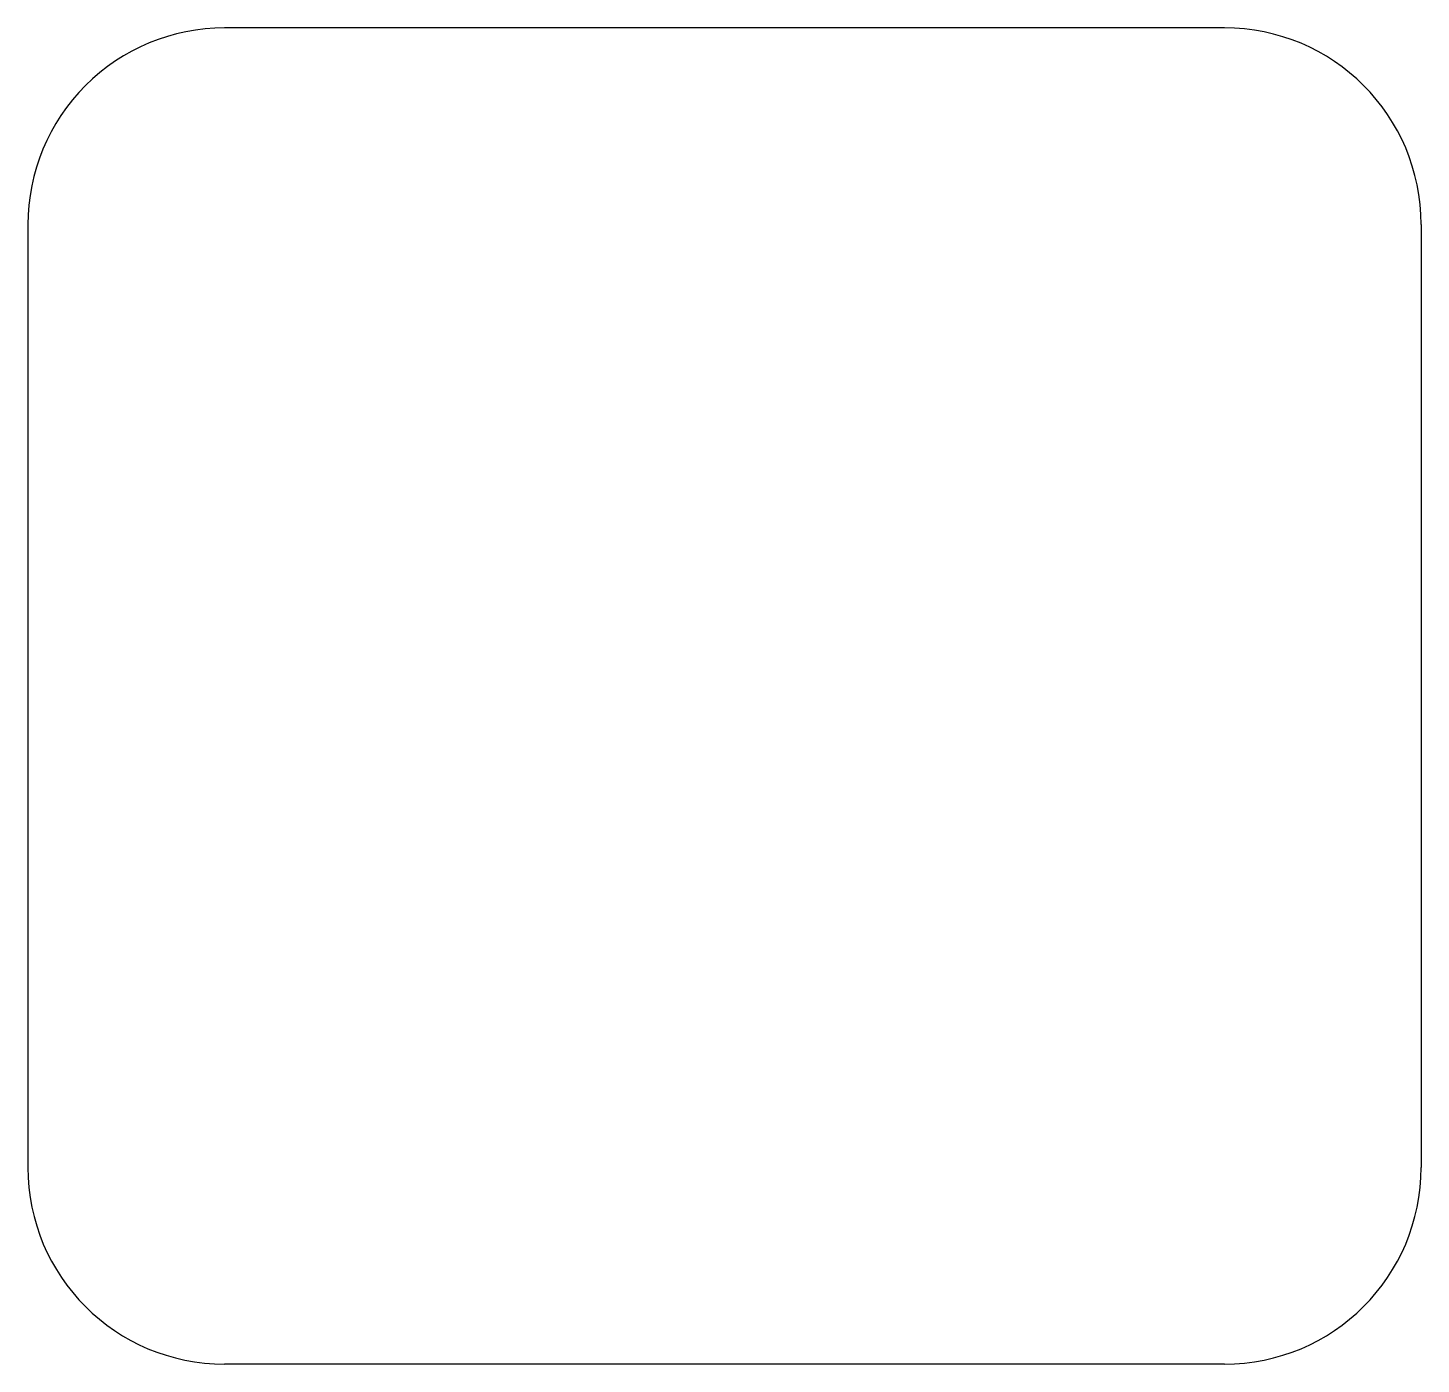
# Model space of a CAD drawing. Header units: millimetres. Extents: x -11 to 340, y -118 to 18.
# Drawn here: x 302.21 to 316.91, y -30.86 to -16.76 of the extents above; entities that cross this region are included whole.
import ezdxf

# ---------------------------------------------------------------- set-up
doc = ezdxf.new("R2010")
doc.units = ezdxf.units.MM
doc.header["$MEASUREMENT"] = 0
doc.layers.add('BLACK', color=7, linetype='CONTINUOUS')

msp = doc.modelspace()

# ---------------------------------------------------------------- linework, layer by layer
at = {"layer": 'BLACK', "linetype": 'Continuous'}
for p, q in [((304.287501, -16.762502), (304.287501, -16.7625)), ((314.8375, -16.7625), (304.287501, -16.7625)), ((302.212501, -18.8375), (302.212501, -28.7875)), ((316.912501, -18.8375), (316.912501, -28.7875)), ((314.837501, -30.8625), (304.2875, -30.8625)), ((314.837501, -30.862501), (314.837501, -30.8625))]:
    msp.add_line(p, q, dxfattribs=at)
at = {"layer": 'BLACK'}
for centre, radius, start, end in [((304.2875, -18.8375), 2.074999, 89.9999724, 180), ((314.8375, -18.8375), 2.075, 0, 90), ((304.2875, -28.7875), 2.075, 180, 270), ((314.8375, -28.7875), 2.075001, 270.0000276, 0)]:
    msp.add_arc(centre, radius, start, end, dxfattribs=at)

doc.saveas('drawing.dxf')
